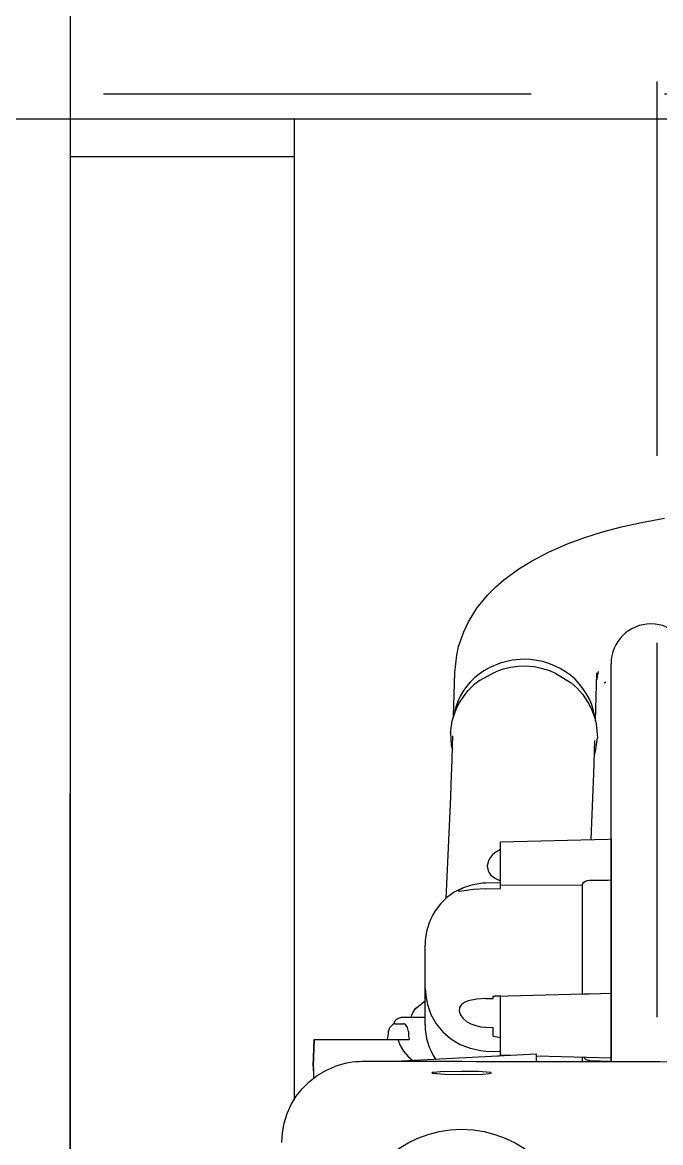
# Model space of a CAD drawing. Extents: x 33214 to 95067, y 8279 to 51908.
# Drawn here: x 42548 to 42804, y 22391.6 to 22840.7 of the extents above; entities that cross this region are included whole.
import ezdxf

# ---------------------------------------------------------------- set-up
doc = ezdxf.new("R2010")
doc.units = 0
doc.header["$LTSCALE"] = 300
doc.header["$MEASUREMENT"] = 0
doc.linetypes.add('DASHED', pattern=[0.75, 0.5, -0.25])
doc.linetypes.add('SNT-025', pattern=[0.74, 0.4, -0.17, 0, -0.17])
doc.layers.get('0').update_dxf_attribs({"linetype": 'CONTINUOUS'})
for name, color, linetype in [('GENERATORSETT', 1, 'CONTINUOUS'), ('S0CO2', 2, 'CONTINUOUS'), ('S0CO3', 3, 'CONTINUOUS'), ('Tanks', 9, 'CONTINUOUS')]:
    doc.layers.add(name, color=color, linetype=linetype)

# ---------------------------------------------------------------- blocks, each defined once
blk = doc.blocks.new('below 1-deck')
at = {"linetype": 'DASHED'}
blk.add_line((10000, -3525), (10000, 1875), dxfattribs=at)
blk = doc.blocks.new('GENERATOR-CENTER')
at = {"layer": 'GENERATORSETT'}
for p, q in [((-2660.61, 750), (-2660.61, -750)), ((-3075.61, 660), (274.39, 660)), ((-2570.61, 266.66), (-2570.61, 660)), ((-2660.61, 645), (-2570.61, 645)), ((-2431.42, 498.24), (-2422.22, 499.93)), ((-2454.17, 492.22), (-2447.03, 494.46)), ((-2447.03, 494.46), (-2439.43, 496.47)), ((-2439.43, 496.47), (-2431.42, 498.24)), ((-2468.47, 486.42), (-2460.79, 489.78)), ((-2460.79, 489.78), (-2454.17, 492.22)), ((-2475.59, 482.74), (-2468.47, 486.42)), ((-2480.59, 479.66), (-2475.59, 482.74)), ((-2660.61, 479.61), (-2660.61, 389.61)), ((-2486.56, 475.24), (-2480.59, 479.66)), ((-2493.19, 469.04), (-2489.98, 472.31)), ((-2489.98, 472.31), (-2486.56, 475.24)), ((-2497.44, 463.87), (-2493.19, 469.04)), ((-2500.83, 458.36), (-2497.44, 463.87)), ((-2502.69, 454.45), (-2500.83, 458.36)), ((-2504.77, 448.51), (-2502.69, 454.45)), ((-2506.28, 438.16), (-2505.45, 445.1)), ((-2505.45, 445.1), (-2504.77, 448.51)), ((-2488.08, 441.9), (-2492.54, 440.01)), ((-2483.34, 443.04), (-2488.08, 441.9)), ((-2483.88, 440.13), (-2486.88, 439.43)), ((-2480.8, 440.51), (-2483.88, 440.13)), ((-2478.45, 443.41), (-2483.34, 443.04)), ((-2477.7, 440.58), (-2480.8, 440.51)), ((-2475.93, 443.29), (-2478.45, 443.41)), ((-2474.61, 440.32), (-2477.7, 440.58)), ((-2473.43, 442.97), (-2475.93, 443.29)), ((-2471.56, 439.74), (-2474.61, 440.32)), ((-2470.97, 442.45), (-2473.43, 442.97)), ((-2468.57, 441.73), (-2470.97, 442.45)), ((-2466.25, 440.81), (-2468.57, 441.73)), ((-2464.02, 439.71), (-2466.25, 440.81)), ((-2443.61, 426.95), (-2443.61, 441.6)), ((-2506.83, 420.53), (-2506.28, 438.16)), ((-2498.4, 435.94), (-2500.08, 434.28)), ((-2496.58, 437.45), (-2498.4, 435.94)), ((-2494.62, 438.81), (-2496.58, 437.45)), ((-2496.16, 435.06), (-2490.5, 438.12)), ((-2492.54, 440.01), (-2494.62, 438.81)), ((-2490.5, 438.12), (-2489.78, 438.42)), ((-2486.88, 439.43), (-2489.78, 438.42)), ((-2468.61, 438.85), (-2471.56, 439.74)), ((-2465.78, 437.66), (-2468.61, 438.85)), ((-2465.78, 437.66), (-2465.08, 437.32)), ((-2465.08, 437.32), (-2459.62, 433.91)), ((-2461.91, 438.43), (-2464.02, 439.71)), ((-2459.92, 436.98), (-2461.91, 438.43)), ((-2458.08, 435.37), (-2459.92, 436.98)), ((-2449.9, 418.73), (-2449.28, 437.91)), ((-2449.37, 435.03), (-2448.65, 438.51)), ((-2501.6, 432.5), (-2502.94, 430.6)), ((-2500.08, 434.28), (-2501.6, 432.5)), ((-2498.68, 433.11), (-2500.94, 430.91)), ((-2496.16, 435.06), (-2498.68, 433.11)), ((-2457.24, 431.8), (-2459.62, 433.91)), ((-2456.4, 433.62), (-2458.08, 435.37)), ((-2455.12, 429.46), (-2457.24, 431.8)), ((-2454.89, 431.75), (-2456.4, 433.62)), ((-2453.56, 429.75), (-2454.89, 431.75)), ((-2446.42, 433.91), (-2445.68, 434.4)), ((-2504.1, 428.6), (-2505.08, 426.51)), ((-2504.65, 425.7), (-2502.17, 429.3)), ((-2502.94, 430.6), (-2504.1, 428.6)), ((-2502.17, 429.3), (-2500.94, 430.91)), ((-2455.12, 429.46), (-2452.54, 425.53)), ((-2452.43, 427.66), (-2453.56, 429.75)), ((-2451.51, 425.48), (-2452.43, 427.66)), ((-2443.61, 282.02), (-2443.61, 426.95)), ((-2507.36, 418.7), (-2505.93, 423.07)), ((-2505.85, 424.35), (-2506.42, 422.14)), ((-2505.93, 423.07), (-2504.65, 425.7)), ((-2505.08, 426.51), (-2505.85, 424.35)), ((-2452.54, 425.53), (-2451.18, 422.76)), ((-2450.79, 423.23), (-2451.51, 425.48)), ((-2451.18, 422.76), (-2450.19, 419.86)), ((-2450.29, 420.94), (-2450.79, 423.23)), ((-2508.06, 413.79), (-2507.36, 418.7)), ((-2450.19, 419.86), (-2449.6, 417.53)), ((-2508.06, 413.79), (-2507.77, 409.03)), ((-2449.6, 417.53), (-2449.09, 411.93)), ((-2507.77, 409.03), (-2507.27, 407.11)), ((-2507.52, 399.19), (-2507.1, 412.7)), ((-2450.55, 397.39), (-2450.13, 410.89)), ((-2449.69, 407.19), (-2449.09, 411.93)), ((-2450.3, 405.3), (-2449.69, 407.19)), ((-2507.93, 388.32), (-2507.59, 397.16)), ((-2507.59, 397.16), (-2507.52, 399.19)), ((-2450.66, 394.45), (-2450.55, 397.39)), ((-2451.61, 371.16), (-2450.66, 394.45)), ((-2660.61, -390.39), (-2660.61, 389.61)), ((-2509.74, 347.56), (-2507.93, 388.32)), ((-2487.91, 370.19), (-2444.91, 371.34)), ((-2487.91, 352.73), (-2487.91, 370.19)), ((-2444.91, 371.34), (-2443.41, 371.38)), ((-2443.41, 361.34), (-2443.41, 371.38)), ((-2492.17, 363.8), (-2492.82, 362.59)), ((-2491.3, 364.86), (-2492.17, 363.8)), ((-2490.28, 365.78), (-2491.3, 364.86)), ((-2487.91, 367.18), (-2490.28, 365.78)), ((-2492.82, 362.59), (-2493.26, 360.59)), ((-2493.26, 360.59), (-2492.93, 358.63)), ((-2443.41, 354.93), (-2443.41, 361.34)), ((-2492.93, 358.63), (-2492.5, 357.76)), ((-2492.5, 357.76), (-2491.82, 356.88)), ((-2491.82, 356.88), (-2490.03, 355.5)), ((-2490.03, 355.5), (-2487.91, 354.58)), ((-2453.24, 354.7), (-2452.29, 354.84)), ((-2452.29, 354.84), (-2444.91, 354.91)), ((-2444.91, 354.91), (-2443.41, 354.93)), ((-2443.41, 309.53), (-2443.41, 354.93)), ((-2504.91, 350.44), (-2504.54, 350.97)), ((-2504.87, 350.39), (-2504.91, 350.44)), ((-2504.42, 350.32), (-2504.87, 350.39)), ((-2504.54, 350.97), (-2502.46, 352.08)), ((-2498.73, 351.08), (-2504.42, 350.32)), ((-2502.46, 352.08), (-2498.97, 353.19)), ((-2498.97, 353.19), (-2495.16, 353.76)), ((-2493.86, 351.4), (-2498.73, 351.08)), ((-2495.16, 353.76), (-2493.86, 353.83)), ((-2493.86, 353.83), (-2487.91, 353.98)), ((-2493.86, 351.4), (-2487.91, 351.49)), ((-2455.2, 352.82), (-2487.91, 352.73)), ((-2487.91, 351.49), (-2487.91, 352.73)), ((-2455.2, 352.82), (-2455.06, 353.32)), ((-2455.2, 352.82), (-2455.2, 309.31)), ((-2455.06, 353.32), (-2454.69, 353.86)), ((-2454.69, 353.86), (-2454.07, 354.35)), ((-2454.07, 354.35), (-2453.24, 354.7)), ((-2518.21, 328.84), (-2518.21, 328.84)), ((-2518.21, 311.37), (-2518.21, 328.84)), ((-2518.21, 300.42), (-2518.21, 311.37)), ((-2518.21, 311.37), (-2517.8, 307.66)), ((-2521.52, 303.82), (-2519.45, 305.41)), ((-2519.45, 305.41), (-2518.53, 306.21)), ((-2518.58, 306.1), (-2518.21, 306.51)), ((-2517.8, 307.66), (-2517.3, 305.04)), ((-2502.42, 305.85), (-2503.63, 304.97)), ((-2500.93, 306.47), (-2502.42, 305.85)), ((-2497.52, 307.16), (-2500.93, 306.47)), ((-2493.86, 307.39), (-2497.52, 307.16)), ((-2493.86, 307.39), (-2490.91, 307.44)), ((-2490.91, 308.37), (-2490.16, 308.39)), ((-2490.91, 307.44), (-2490.91, 308.37)), ((-2490.16, 308.39), (-2454.55, 309.32)), ((-2487.91, 284.78), (-2487.91, 308.44)), ((-2454.55, 309.32), (-2452.29, 309.33)), ((-2452.29, 309.33), (-2443.41, 309.53)), ((-2443.41, 283.62), (-2443.41, 309.53)), ((-2523.63, 300.44), (-2523.01, 301.95)), ((-2523.01, 301.95), (-2522.07, 303.38)), ((-2522.07, 303.38), (-2521.09, 304.15)), ((-2521.74, 303.65), (-2521.52, 303.82)), ((-2517.3, 305.04), (-2515.86, 301.03)), ((-2515.86, 301.03), (-2513.76, 297.32)), ((-2504.39, 303.78), (-2504.54, 302.35)), ((-2504.54, 302.35), (-2504.06, 300.89)), ((-2503.63, 304.97), (-2504.39, 303.78)), ((-2504.06, 300.89), (-2503.08, 299.54)), ((-2532.29, 295.84), (-2531.14, 296.97)), ((-2531.18, 296.94), (-2530.73, 297.38)), ((-2530.73, 297.38), (-2530.51, 297.95)), ((-2530.51, 297.95), (-2529.96, 298.88)), ((-2530.17, 297.26), (-2526.85, 297.26)), ((-2529.96, 298.88), (-2529.32, 299.43)), ((-2529.32, 299.43), (-2527.67, 300)), ((-2527.67, 300), (-2524.27, 300)), ((-2525.27, 295.84), (-2526.09, 296.97)), ((-2524.27, 300), (-2518.21, 300)), ((-2523.67, 300), (-2523.63, 300.44)), ((-2519.68, 300), (-2518.19, 300.1)), ((-2518.21, 296.93), (-2518.21, 300.42)), ((-2513.76, 297.32), (-2511.05, 294.03)), ((-2503.08, 299.54), (-2501.56, 298.24)), ((-2501.56, 298.24), (-2499.8, 297.25)), ((-2499.8, 297.25), (-2497.89, 296.54)), ((-2497.89, 296.54), (-2495.89, 296.1)), ((-2532.82, 294.17), (-2532.66, 295.05)), ((-2532.66, 295.05), (-2532.29, 295.84)), ((-2524.93, 294.17), (-2525.27, 295.84)), ((-2511.05, 294.03), (-2507.82, 291.24)), ((-2495.89, 296.1), (-2493.86, 295.9)), ((-2493.86, 295.89), (-2490.91, 295.78)), ((-2490.91, 292.35), (-2490.91, 295.78)), ((-2563.1, 280.29), (-2562.72, 291)), ((-2562.93, 280.29), (-2562.54, 291)), ((-2562.72, 291), (-2562.54, 291)), ((-2562.54, 291), (-2534.23, 291)), ((-2534.23, 291), (-2531.45, 291)), ((-2531.45, 291), (-2529.08, 291)), ((-2529.08, 291), (-2524.64, 291)), ((-2529.08, 291), (-2528.16, 288.53)), ((-2528.16, 288.53), (-2526.83, 286.27)), ((-2507.82, 291.24), (-2504.16, 289.05)), ((-2504.16, 289.05), (-2500.18, 287.51)), ((-2500.18, 287.51), (-2495.85, 286.64)), ((-2532.87, 282.12), (-2473.56, 285.23)), ((-2526.83, 286.27), (-2525.12, 284.28)), ((-2525.12, 284.28), (-2523.09, 282.61)), ((-2514.03, 283.07), (-2513.96, 283.11)), ((-2495.85, 286.64), (-2493.86, 286.36)), ((-2493.86, 286.36), (-2487.91, 286.21)), ((-2489.23, 284.41), (-2488.55, 284.45)), ((-2487.91, 284.78), (-2484.08, 284.68)), ((-2473.56, 282.07), (-2473.56, 285.23)), ((-2473.56, 284.41), (-2443.41, 283.62)), ((-2455.2, 283.92), (-2455.2, 282.04)), ((-2454.7, 283.91), (-2453.75, 282.94)), ((-2453.75, 282.94), (-2452.29, 282.52)), ((-2443.41, 282.32), (-2443.41, 283.62)), ((-2563.1, 280.29), (-2563.09, 279.59)), ((-2563.09, 279.59), (-2563.01, 277.01)), ((-2562.99, 279.59), (-2562.93, 280.29)), ((-2561.45, 276.55), (-2558.05, 278.56)), ((-2558.05, 278.56), (-2554.43, 280.15)), ((-2452.29, 282.52), (-2443.41, 282.32)), ((-2443.41, 282.02), (-2443.41, 282.32)), ((-2567.4, 271.35), (-2564.59, 274.13)), ((-2564.59, 274.13), (-2561.45, 276.55)), ((-2563.01, 277.01), (-2563, 276.92)), ((-2563, 276.92), (-2562.94, 275.26)), ((-2515.33, 277.71), (-2515.56, 277.59)), ((-2515.56, 277.59), (-2515.33, 277.46)), ((-2514.65, 277.83), (-2515.33, 277.71)), ((-2515.33, 277.46), (-2510.23, 277.06)), ((-2512.05, 278.03), (-2514.65, 277.83)), ((-2503.56, 278.21), (-2512.05, 278.03)), ((-2510.23, 277.06), (-2503.56, 276.96)), ((-2496.9, 278.11), (-2503.56, 278.21)), ((-2503.56, 276.96), (-2495.08, 277.14)), ((-2491.79, 277.71), (-2496.9, 278.11)), ((-2495.08, 277.14), (-2492.48, 277.34)), ((-2492.48, 277.34), (-2491.8, 277.46)), ((-2491.8, 277.46), (-2491.56, 277.59)), ((-2491.56, 277.59), (-2491.79, 277.71)), ((-2569.86, 268.25), (-2567.4, 271.35)), ((-2571.92, 264.88), (-2569.86, 268.25)), ((-2574.74, 257.5), (-2573.55, 261.28)), ((-2573.55, 261.28), (-2571.92, 264.88)), ((-2575.46, 253.61), (-2574.74, 257.5)), ((-2575.7, 249.67), (-2575.46, 253.61))]:
    blk.add_line(p, q, dxfattribs=at)
blk.add_circle((-2503.56, 210), 45, dxfattribs=at)
for centre, radius, start, end in [((-2427.61, 441.6), 16, 0.0011, 179.9989), ((-2493.24, 328.85), 24.97, 113.6728, 180.0215), ((-2533.16, 321.83), 21.41, 307.9069, 311.2181), ((-2533.16, 321.83), 21.41, 313.1238, 314.3226), ((-2482.44, 13.32), 295.17, 91.0606, 91.4976), ((-2529.93, 294.91), 2.39, 109.5643, 120.3261), ((-2530.15, 295.54), 1.72, 90.5418, 109.782), ((-2526.86, 296.15), 1.11, 65.3453, 89.5467), ((-2527.04, 295.76), 1.54, 51.8777, 65.4511), ((-2493.24, 296.89), 24.96, 179.9136, 213.6278), ((-2548.91, 294.92), 16.1, 345.9093, 357.3384), ((-2498.08, 295), 26.86, 181.7652, 188.5619), ((-2422.52, 632.82), 347.27, 258.6427, 259.1471), ((-2529.29, 278.07), 33.74, 177.4211, 181.9665), ((-2543.25, 249.65), 32.48, 89.997, 110.1278), ((-2553.46, -56717.89), 57000.02, 89.807036, 89.989734)]:
    blk.add_arc(centre, radius, start, end, dxfattribs=at)
at = {"layer": 'S0CO3', "linetype": 'DASHED'}
blk.add_line((-3075.61, 670), (252.82, 670), dxfattribs=at)
at = {"layer": 'S0CO3', "linetype": 'Continuous'}
blk.add_line((-3075.61, 660), (252.82, 660), dxfattribs=at)
blk = doc.blocks.new('motorfundament')
at = {"layer": 'S0CO3', "linetype": 'DASHED'}
blk.add_line((1828.01, 670), (5178.01, 670), dxfattribs=at)
at = {"layer": 'S0CO3', "linetype": 'Continuous'}
blk.add_line((1828.01, 660), (5178.01, 660), dxfattribs=at)

msp = doc.modelspace()

# ---------------------------------------------------------------- block references
at = {"layer": 'GENERATORSETT', "linetype": 'SNT-025'}
msp.add_blockref('GENERATOR-CENTER', (45227.74, 22141.98), dxfattribs=at)
at = {"layer": 'S0CO2', "color": 6}
msp.add_blockref('motorfundament', (40302.55, 22141.98), dxfattribs=at)
at = {"layer": 'Tanks'}
msp.add_blockref('below 1-deck', (32802.55, 22141.98), dxfattribs=at)

doc.saveas('drawing.dxf')
